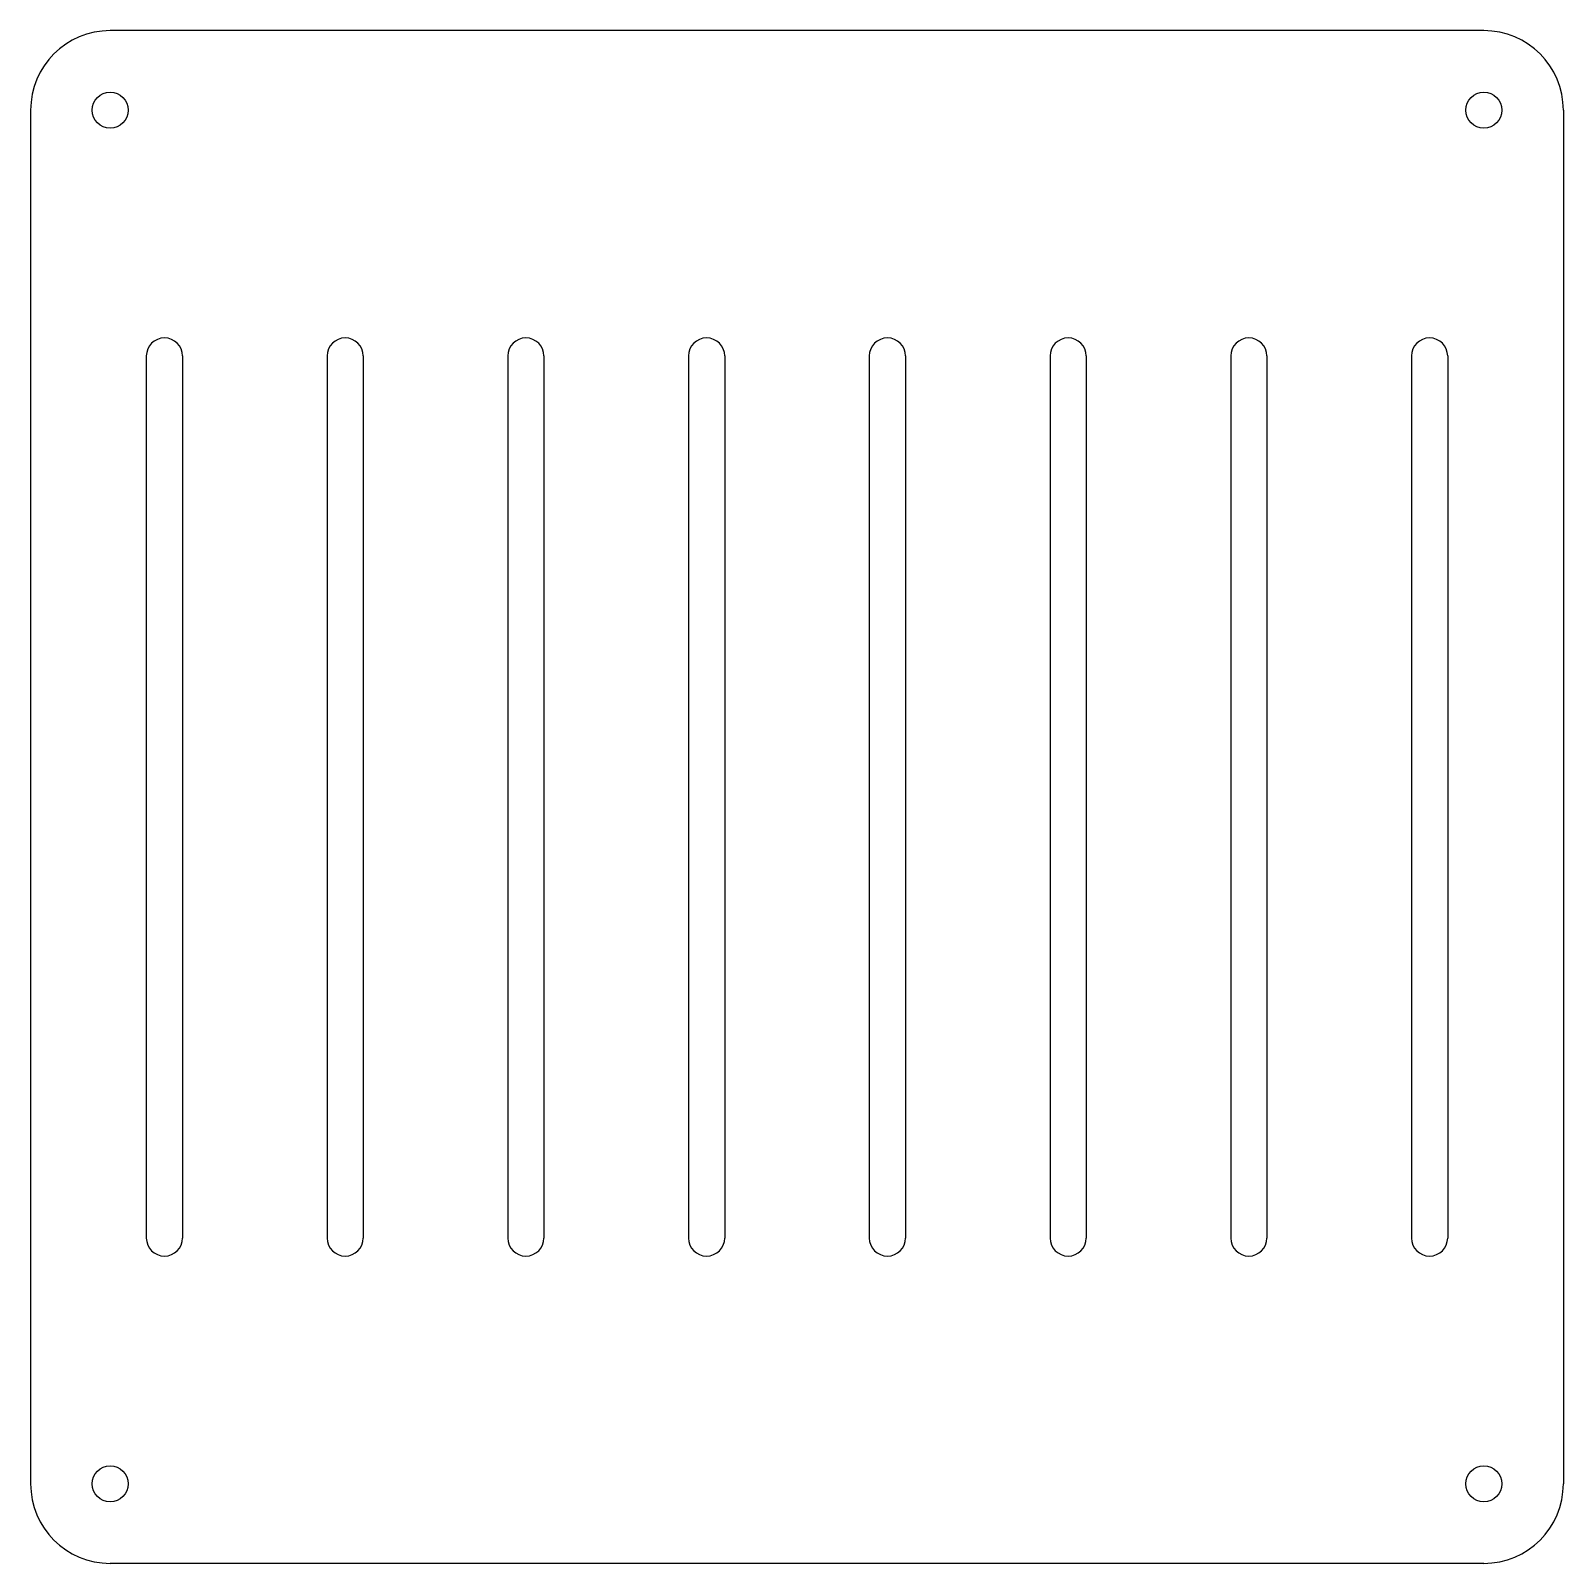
# Model space of a CAD drawing. Extents: x -53 to 53, y -53 to 53.
import ezdxf

# ---------------------------------------------------------------- set-up
doc = ezdxf.new("R2010")
doc.units = 0
doc.header["$MEASUREMENT"] = 0
doc.layers.add('VISIBLE', color=7, linetype='CONTINUOUS')

msp = doc.modelspace()

# ---------------------------------------------------------------- linework, layer by layer
at = {"layer": 'VISIBLE'}
for p, q in [((47.5, 53), (-47.5, 53)), ((-53, 47.5), (-53, -47.5)), ((53, 47.5), (53, -47.5)), ((-45, 30.5), (-45, -30.5)), ((-42.5, 30.5), (-42.5, -30.5)), ((-32.5, 30.5), (-32.5, -30.5)), ((-30, 30.5), (-30, -30.5)), ((-20, 30.5), (-20, -30.5)), ((-17.5, 30.5), (-17.5, -30.5)), ((-7.5, 30.5), (-7.5, -30.5)), ((-5, 30.5), (-5, -30.5)), ((5, 30.5), (5, -30.5)), ((7.5, 30.5), (7.5, -30.5)), ((17.5, 30.5), (17.5, -30.5)), ((20, 30.5), (20, -30.5)), ((30, 30.5), (30, -30.5)), ((32.5, 30.5), (32.5, -30.5)), ((42.5, 30.5), (42.5, -30.5)), ((45, 30.5), (45, -30.5)), ((47.5, -53), (-47.5, -53))]:
    msp.add_line(p, q, dxfattribs=at)
for centre in [(-47.5, 47.5), (47.5, 47.5), (-47.5, -47.5), (47.5, -47.5)]:
    msp.add_circle(centre, 1.25, dxfattribs=at)
for centre, radius, start, end in [((-47.5, 47.5), 5.5, 90, 180), ((47.5, 47.5), 5.5, 0, 90), ((-43.75, 30.5), 1.25, 0, 180), ((-31.25, 30.5), 1.25, 0, 180), ((-18.75, 30.5), 1.25, 0, 180), ((-6.25, 30.5), 1.25, 0, 180), ((6.25, 30.5), 1.25, 0, 180), ((18.75, 30.5), 1.25, 0, 180), ((31.25, 30.5), 1.25, 0, 180), ((43.75, 30.5), 1.25, 0, 180), ((-43.75, -30.5), 1.25, 180, 0), ((-31.25, -30.5), 1.25, 180, 0), ((-18.75, -30.5), 1.25, 180, 0), ((-6.25, -30.5), 1.25, 180, 0), ((6.25, -30.5), 1.25, 180, 0), ((18.75, -30.5), 1.25, 180, 0), ((31.25, -30.5), 1.25, 180, 0), ((43.75, -30.5), 1.25, 180, 0), ((-47.5, -47.5), 5.5, 180, 270), ((47.5, -47.5), 5.5, 270, 0)]:
    msp.add_arc(centre, radius, start, end, dxfattribs=at)

doc.saveas('drawing.dxf')
